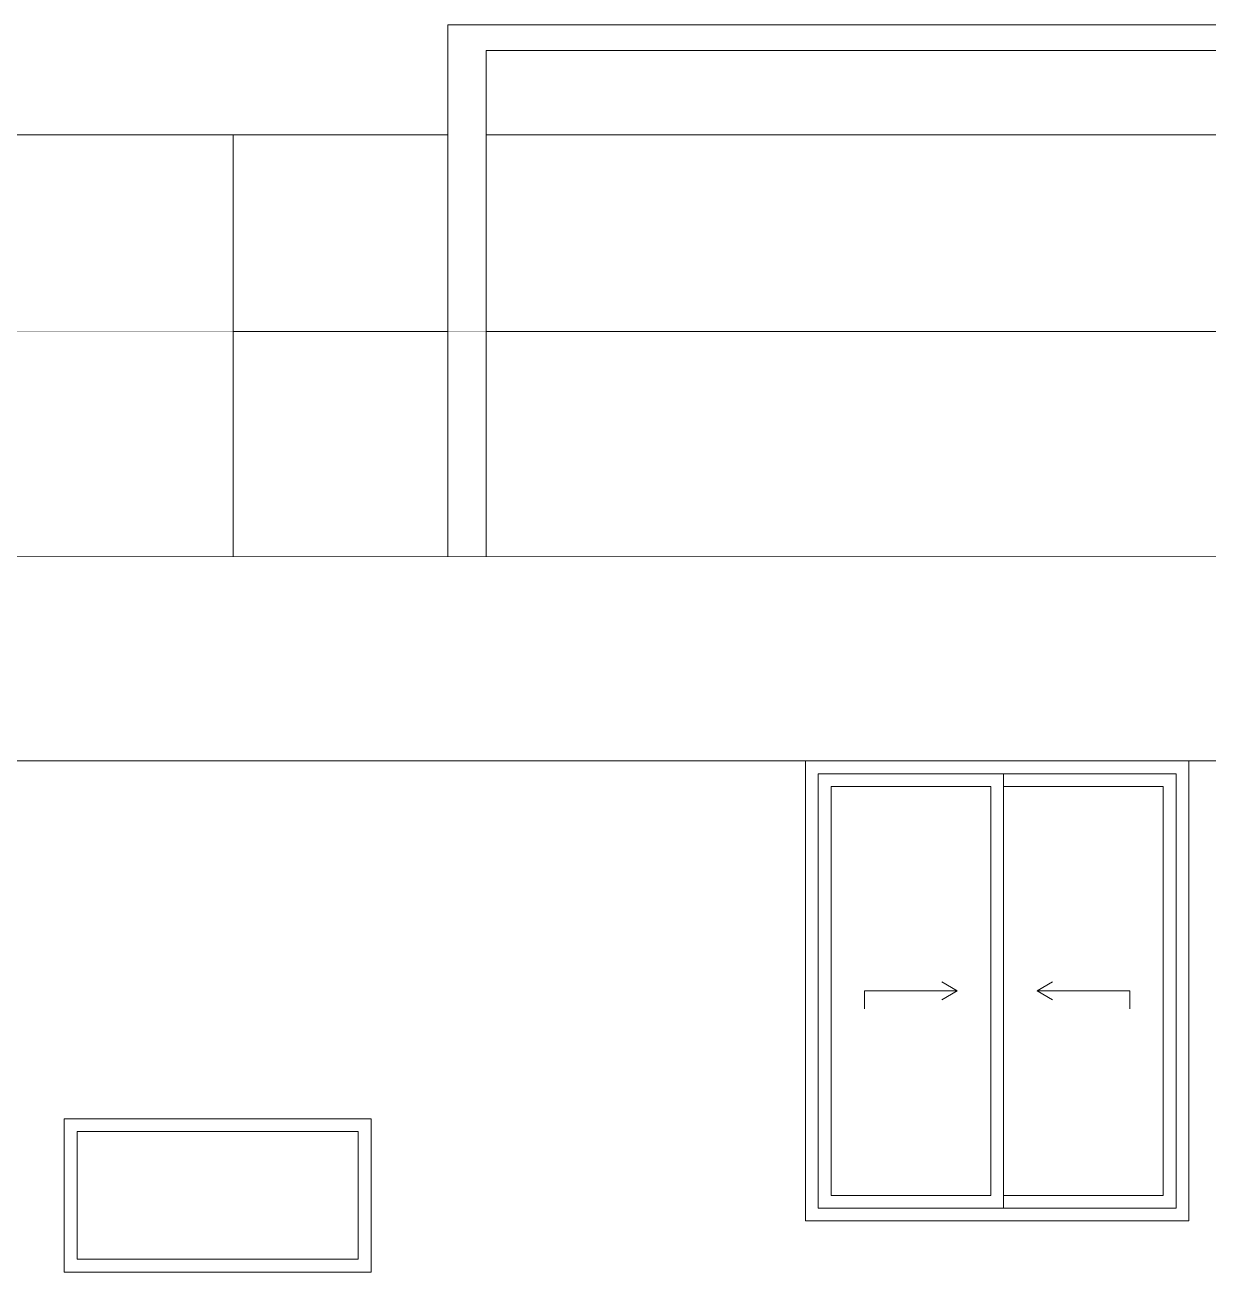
# Model space of a CAD drawing. Header units: millimetres. Extents: x -2171 to 1563, y -1758 to -1505.
# Drawn here: x -171.939 to -167.31, y -1732.784 to -1727.904 of the extents above; entities that cross this region are included whole.
import ezdxf

# ---------------------------------------------------------------- set-up
doc = ezdxf.new("R2010")
doc.units = ezdxf.units.MM
doc.linetypes.add('Wipeout_Contour', pattern=[1000, 0, -1000])
for name, color, linetype in [('Archicad Windows', 7, 'Continuous'), ('Interior - Stair & Railing', 7, 'Continuous'), ('Structural - Bearing', 7, 'Continuous')]:
    doc.layers.add(name, color=color, linetype=linetype)
for name, color, linetype, lineweight in [('Archicad Windows_Pen_No__3', 7, 'Continuous', 13), ('Structural - Bearing_Pen_No__1', 7, 'Continuous', 13), ('Structural - Bearing_Pen_No__88', 7, 'Continuous', 13)]:
    doc.layers.add(name, color=color, linetype=linetype, lineweight=lineweight)
for name, color, linetype, lineweight, true_color in [('Archicad Windows_Pen_No__87', 251, 'Continuous', 9, 0x6a6a6a), ('Interior - Stair & Railing_Pen_No__11', 49, 'Continuous', 13, 0x464646), ('Structural - Bearing_Pen_No__87', 251, 'Continuous', 9, 0x6a6a6a)]:
    doc.layers.add(name, color=color, linetype=linetype, lineweight=lineweight, true_color=true_color)

# ---------------------------------------------------------------- blocks, each defined once
blk = doc.blocks.new('Section Element_134_1')
at = {"color": 254, "linetype": 'Wipeout_Contour', "lineweight": 0, "ltscale": 114977.097266}
blk.add_wipeout([(-18450, 21770), (-18450, 22270), (-18500, 22270), (-18500, 21770)], dxfattribs=at).dxf.layer = 'Archicad Windows'
at = {"color": 254, "linetype": 'Wipeout_Contour', "lineweight": 0, "ltscale": 112075.80092}
blk.add_wipeout([(-17350, 22270), (-17350, 21770), (-17300, 21770), (-17300, 22270)], dxfattribs=at).dxf.layer = 'Archicad Windows'
at = {"color": 254, "linetype": 'Wipeout_Contour', "lineweight": 0, "ltscale": 171531.452729}
blk.add_wipeout([(-18450, 22270), (-17350, 22270), (-17300, 22270), (-17300, 22320), (-18500, 22320), (-18500, 22270)], dxfattribs=at).dxf.layer = 'Archicad Windows'
at = {"color": 254, "linetype": 'Wipeout_Contour', "lineweight": 0, "ltscale": 169049.867522}
blk.add_wipeout([(-17350, 21770), (-18450, 21770), (-18500, 21770), (-18500, 21720), (-17300, 21720), (-17300, 21770)], dxfattribs=at).dxf.layer = 'Archicad Windows'
at = {"layer": 'Archicad Windows_Pen_No__87', "color": 251, "linetype": 'Continuous', "lineweight": 9, "true_color": 0x6a6a6a}
for p, q in [((-18500, 22320), (-17300, 22320)), ((-18500, 21720), (-18500, 22320)), ((-17300, 22320), (-17300, 21720)), ((-17300, 21720), (-18500, 21720))]:
    blk.add_line(p, q, dxfattribs=at)
at = {"color": 254, "linetype": 'Wipeout_Contour', "lineweight": 0, "ltscale": 113525.247048}
blk.add_wipeout([(-17350, 21770), (-17350, 22270), (-18450, 22270), (-18450, 21770)], dxfattribs=at).dxf.layer = 'Archicad Windows'
at = {"layer": 'Archicad Windows_Pen_No__3', "color": 7, "linetype": 'Continuous', "lineweight": 13}
for p, q in [((-18450, 22270), (-18450, 21770)), ((-17350, 22270), (-18450, 22270)), ((-17350, 21770), (-17350, 22270)), ((-18450, 21770), (-17350, 21770))]:
    blk.add_line(p, q, dxfattribs=at)
blk = doc.blocks.new('Section Element_135_1')
at = {"color": 254, "linetype": 'Wipeout_Contour', "lineweight": 0, "ltscale": 110531.136497}
blk.add_wipeout([(-15550.2, 21970), (-15550.2, 23670), (-15600.2, 23670), (-15600.2, 21970)], dxfattribs=at).dxf.layer = 'Archicad Windows'
at = {"color": 254, "linetype": 'Wipeout_Contour', "lineweight": 0, "ltscale": 107366.708427}
blk.add_wipeout([(-14100.2, 21970), (-14100.2, 23670), (-14150.2, 23670), (-14150.2, 21970)], dxfattribs=at).dxf.layer = 'Archicad Windows'
at = {"color": 254, "linetype": 'Wipeout_Contour', "lineweight": 0, "ltscale": 108920.01029}
blk.add_wipeout([(-14875.2, 22020), (-14825.2, 22020), (-14825.2, 23620), (-14875.2, 23620)], dxfattribs=at).dxf.layer = 'Archicad Windows'
at = {"color": 254, "linetype": 'Wipeout_Contour', "lineweight": 0, "ltscale": 167781.963741}
blk.add_wipeout([(-14100.2, 23720), (-15600.2, 23720), (-15600.2, 23670), (-15550.2, 23670), (-14150.2, 23670), (-14100.2, 23670)], dxfattribs=at).dxf.layer = 'Archicad Windows'
at = {"color": 254, "linetype": 'Wipeout_Contour', "lineweight": 0, "ltscale": 110416.561884}
blk.add_wipeout([(-15500.2, 23620), (-15550.2, 23620), (-15550.2, 22020), (-15500.2, 22020)], dxfattribs=at).dxf.layer = 'Archicad Windows'
at = {"color": 254, "linetype": 'Wipeout_Contour', "lineweight": 0, "ltscale": 107470.453841}
blk.add_wipeout([(-14200.2, 22020), (-14150.2, 22020), (-14150.2, 23620), (-14200.2, 23620)], dxfattribs=at).dxf.layer = 'Archicad Windows'
at = {"color": 254, "linetype": 'Wipeout_Contour', "lineweight": 0, "ltscale": 159068.491903}
blk.add_wipeout([(-14100.2, 21970), (-14150.2, 21970), (-15550.2, 21970), (-15600.2, 21970), (-15600.2, 21920), (-14100.2, 21920)], dxfattribs=at).dxf.layer = 'Archicad Windows'
at = {"layer": 'Archicad Windows_Pen_No__87', "color": 251, "linetype": 'Continuous', "lineweight": 9, "true_color": 0x6a6a6a}
for p, q in [((-15600.2, 21920), (-15600.2, 23720)), ((-14100.2, 23720), (-14100.2, 21920)), ((-14100.2, 21920), (-15600.2, 21920))]:
    blk.add_line(p, q, dxfattribs=at)
at = {"color": 254, "linetype": 'Wipeout_Contour', "lineweight": 0, "ltscale": 168581.475537}
blk.add_wipeout([(-15550.2, 23670), (-15550.2, 23620), (-15500.2, 23620), (-14875.2, 23620), (-14825.2, 23620), (-14825.2, 23670)], dxfattribs=at).dxf.layer = 'Archicad Windows'
at = {"color": 254, "linetype": 'Wipeout_Contour', "lineweight": 0, "ltscale": 160425.991327}
blk.add_wipeout([(-14825.2, 21970), (-14825.2, 22020), (-14875.2, 22020), (-15500.2, 22020), (-15550.2, 22020), (-15550.2, 21970)], dxfattribs=at).dxf.layer = 'Archicad Windows'
at = {"layer": 'Archicad Windows_Pen_No__3', "color": 7, "linetype": 'Continuous', "lineweight": 13}
for p, q in [((-15550.2, 23670), (-15550.2, 23620)), ((-15550.2, 23620), (-15550.2, 22020)), ((-15550.2, 22020), (-15550.2, 21970))]:
    blk.add_line(p, q, dxfattribs=at)
at = {"color": 254, "linetype": 'Wipeout_Contour', "lineweight": 0, "ltscale": 138487.715879}
blk.add_wipeout([(-14150.2, 23670), (-14825.2, 23670), (-14825.2, 23620), (-14200.2, 23620), (-14150.2, 23620)], dxfattribs=at).dxf.layer = 'Archicad Windows'
at = {"color": 254, "linetype": 'Wipeout_Contour', "lineweight": 0, "ltscale": 109667.443099}
blk.add_wipeout([(-15500.2, 22020), (-14875.2, 22020), (-14875.2, 23620), (-15500.2, 23620)], dxfattribs=at).dxf.layer = 'Archicad Windows'
at = {"color": 254, "linetype": 'Wipeout_Contour', "lineweight": 0, "ltscale": 131559.159116}
blk.add_wipeout([(-14825.2, 22020), (-14825.2, 21970), (-14150.2, 21970), (-14150.2, 22020), (-14200.2, 22020)], dxfattribs=at).dxf.layer = 'Archicad Windows'
at = {"layer": 'Archicad Windows_Pen_No__3', "color": 7, "linetype": 'Continuous', "lineweight": 13}
for p, q in [((-14825.2, 23670), (-15550.2, 23670)), ((-14825.2, 23670), (-14150.2, 23670)), ((-14150.2, 23670), (-14150.2, 21970)), ((-15500.2, 22020), (-15500.2, 23620)), ((-15500.2, 23620), (-14875.2, 23620)), ((-14875.2, 23620), (-14875.2, 22020)), ((-15006.5, 22820), (-15067.1, 22855)), ((-15369, 22820), (-15006.5, 22820)), ((-15369, 22820), (-15369, 22750)), ((-15006.5, 22820), (-15067.1, 22785)), ((-14875.2, 22020), (-15500.2, 22020)), ((-15550.2, 21970), (-14825.2, 21970)), ((-14150.2, 21970), (-14825.2, 21970))]:
    blk.add_line(p, q, dxfattribs=at)
at = {"color": 254, "linetype": 'Wipeout_Contour', "lineweight": 0, "ltscale": 108194.353676}
blk.add_wipeout([(-14825.2, 22020), (-14200.2, 22020), (-14200.2, 23620), (-14825.2, 23620)], dxfattribs=at).dxf.layer = 'Archicad Windows'
at = {"layer": 'Archicad Windows_Pen_No__3', "color": 7, "linetype": 'Continuous', "lineweight": 13}
for p, q in [((-14825.2, 23620), (-14825.2, 23670)), ((-14825.2, 22020), (-14825.2, 23620)), ((-14825.2, 23620), (-14200.2, 23620)), ((-14200.2, 23620), (-14200.2, 22020)), ((-14694, 22820), (-14633.4, 22855)), ((-14331.5, 22820), (-14694, 22820)), ((-14694, 22820), (-14633.4, 22785)), ((-14331.5, 22820), (-14331.5, 22750)), ((-14825.2, 21970), (-14825.2, 22020)), ((-14200.2, 22020), (-14825.2, 22020))]:
    blk.add_line(p, q, dxfattribs=at)
blk = doc.blocks.new('Section Element_243_1')
at = {"color": 254, "linetype": 'Wipeout_Contour', "lineweight": 0, "ltscale": 115962.995937}
blk.add_wipeout([(-21258.8, 24520), (-21258.8, 23720), (-9238, 23720), (-9238, 24520)], dxfattribs=at).dxf.layer = 'Structural - Bearing'
at = {"layer": 'Structural - Bearing_Pen_No__87', "color": 251, "linetype": 'Continuous', "lineweight": 9, "true_color": 0x6a6a6a}
for p, q in [((-9238, 24520), (-21258.8, 24520)), ((-9238, 23720), (-21258.8, 23720))]:
    blk.add_line(p, q, dxfattribs=at)
blk = doc.blocks.new('Section Element_376_1')
at = {"color": 254, "linetype": 'Wipeout_Contour', "lineweight": 0, "ltscale": 124480.600206}
blk.add_wipeout([(-17839.1, 26170), (-17839.1, 25400), (-16999.4, 25400), (-16999.4, 26170)], dxfattribs=at).dxf.layer = 'Structural - Bearing'
at = {"color": 254, "linetype": 'Wipeout_Contour', "lineweight": 0, "ltscale": 120240.181846}
blk.add_wipeout([(-16849.4, 25400), (-13950, 25400), (-13950, 26170), (-16849.4, 26170)], dxfattribs=at).dxf.layer = 'Structural - Bearing'
at = {"color": 254, "linetype": 'Wipeout_Contour', "lineweight": 0, "ltscale": 114887.157315}
blk.add_wipeout([(-11410.6, 26170), (-13800, 26170), (-13800, 25400), (-11410.6, 25400)], dxfattribs=at).dxf.layer = 'Structural - Bearing'
at = {"layer": 'Structural - Bearing_Pen_No__87', "color": 251, "linetype": 'Continuous', "lineweight": 9, "true_color": 0x6a6a6a}
for p, q in [((-16999.4, 26170), (-17839.1, 26170)), ((-13950, 26170), (-16849.4, 26170)), ((-11410.6, 26170), (-13800, 26170))]:
    blk.add_line(p, q, dxfattribs=at)
blk = doc.blocks.new('Section Element_378_1')
at = {"color": 254, "linetype": 'Wipeout_Contour', "lineweight": 0, "ltscale": 119349.026722}
blk.add_wipeout([(-21258.8, 25400), (-21258.8, 24520), (-9994, 24520), (-9994, 25400)], dxfattribs=at).dxf.layer = 'Interior - Stair & Railing'
at = {"layer": 'Interior - Stair & Railing_Pen_No__11', "color": 49, "linetype": 'Continuous', "lineweight": 13, "true_color": 0x464646}
blk.add_line((-9994, 25400), (-21258.8, 25400), dxfattribs=at)
blk = doc.blocks.new('Section Element_380_1')
at = {"color": 254, "linetype": 'Wipeout_Contour', "lineweight": 0, "ltscale": 119858.63492}
blk.add_wipeout([(-16999.4, 26500), (-10092, 26500), (-10092, 26600), (-16999.4, 26600)], dxfattribs=at).dxf.layer = 'Structural - Bearing'
at = {"layer": 'Structural - Bearing_Pen_No__1', "color": 7, "linetype": 'Continuous', "lineweight": 13}
for p, q in [((-16999.4, 26600), (-16999.4, 26500)), ((-16999.4, 26600), (-10092, 26600)), ((-16849.4, 26500), (-10092, 26500))]:
    blk.add_line(p, q, dxfattribs=at)
blk = doc.blocks.new('Section Element_382_1')
at = {"color": 254, "linetype": 'Wipeout_Contour', "lineweight": 0, "ltscale": 123931.085661}
blk.add_wipeout([(-16849.4, 26500), (-16999.4, 26500), (-16999.4, 25400), (-16849.4, 25400)], dxfattribs=at).dxf.layer = 'Structural - Bearing'
at = {"layer": 'Structural - Bearing_Pen_No__88', "color": 7, "linetype": 'Continuous', "lineweight": 13}
for p, q in [((-16999.4, 24520), (-16999.4, 26500)), ((-16849.4, 24520), (-16849.4, 26500))]:
    blk.add_line(p, q, dxfattribs=at)
blk = doc.blocks.new('Section Element_385_1')
at = {"color": 254, "linetype": 'Wipeout_Contour', "lineweight": 0, "ltscale": 125056.206258}
blk.add_wipeout([(-16849.4, 26500), (-16849.4, 26170), (-16849.3, 26170), (-16849.3, 26500)], dxfattribs=at).dxf.layer = 'Structural - Bearing'
at = {"layer": 'Structural - Bearing_Pen_No__88', "color": 7, "linetype": 'Continuous', "lineweight": 13}
blk.add_line((-16849.3, 26170), (-16849.3, 26500), dxfattribs=at)
blk = doc.blocks.new('Section Element_398_1')
at = {"color": 254, "linetype": 'Wipeout_Contour', "lineweight": 0, "ltscale": 125434.350841}
blk.add_wipeout([(-17839.1, 26170), (-17851.1, 26170), (-17851.1, 25400), (-17839.1, 25400)], dxfattribs=at).dxf.layer = 'Structural - Bearing'
at = {"layer": 'Structural - Bearing_Pen_No__87', "color": 251, "linetype": 'Continuous', "lineweight": 9, "true_color": 0x6a6a6a}
for p, q in [((-17851.1, 26170), (-17839.1, 26170)), ((-17839.1, 26170), (-17839.1, 24520))]:
    blk.add_line(p, q, dxfattribs=at)
blk = doc.blocks.new('Section Element_399_1')
at = {"color": 254, "linetype": 'Wipeout_Contour', "lineweight": 0, "ltscale": 131730.956648}
blk.add_wipeout([(-17851.1, 26170), (-22925, 26170), (-22925, 25400), (-17851.1, 25400)], dxfattribs=at).dxf.layer = 'Structural - Bearing'
at = {"layer": 'Structural - Bearing_Pen_No__87', "color": 251, "linetype": 'Continuous', "lineweight": 9, "true_color": 0x6a6a6a}
for q in [(-17851.1, 26170), (-22925, 24520)]:
    blk.add_line((-22925, 26170), q, dxfattribs=at)

msp = doc.modelspace()

# ---------------------------------------------------------------- block references
at = {"layer": 'Archicad Windows', "lineweight": 0, "xscale": 0.001, "yscale": 0.001, "zscale": 0.001}
for name in ['Section Element_135_1', 'Section Element_134_1']:
    msp.add_blockref(name, (-153.2853, -1754.5041), dxfattribs=at)
at = {"layer": 'Structural - Bearing', "lineweight": 0, "xscale": 0.001, "yscale": 0.001, "zscale": 0.001}
for name in ['Section Element_380_1', 'Section Element_376_1']:
    msp.add_blockref(name, (-153.2853, -1754.5041), dxfattribs=at)

# ---------------------------------------------------------------- next in the draw order: block references
msp.add_blockref('Section Element_243_1', (-153.2853, -1754.5041), dxfattribs=at)

# ---------------------------------------------------------------- next in the draw order: block references
at = {"layer": 'Interior - Stair & Railing', "lineweight": 0, "xscale": 0.001, "yscale": 0.001, "zscale": 0.001}
msp.add_blockref('Section Element_378_1', (-153.2853, -1754.5041), dxfattribs=at)

# ---------------------------------------------------------------- next in the draw order: block references
at = {"layer": 'Structural - Bearing', "lineweight": 0, "xscale": 0.001, "yscale": 0.001, "zscale": 0.001}
for name in ['Section Element_382_1', 'Section Element_398_1']:
    msp.add_blockref(name, (-153.2853, -1754.5041), dxfattribs=at)

# ---------------------------------------------------------------- next in the draw order: block references
for name in ['Section Element_385_1', 'Section Element_399_1']:
    msp.add_blockref(name, (-153.2853, -1754.5041), dxfattribs=at)

doc.saveas('drawing.dxf')
